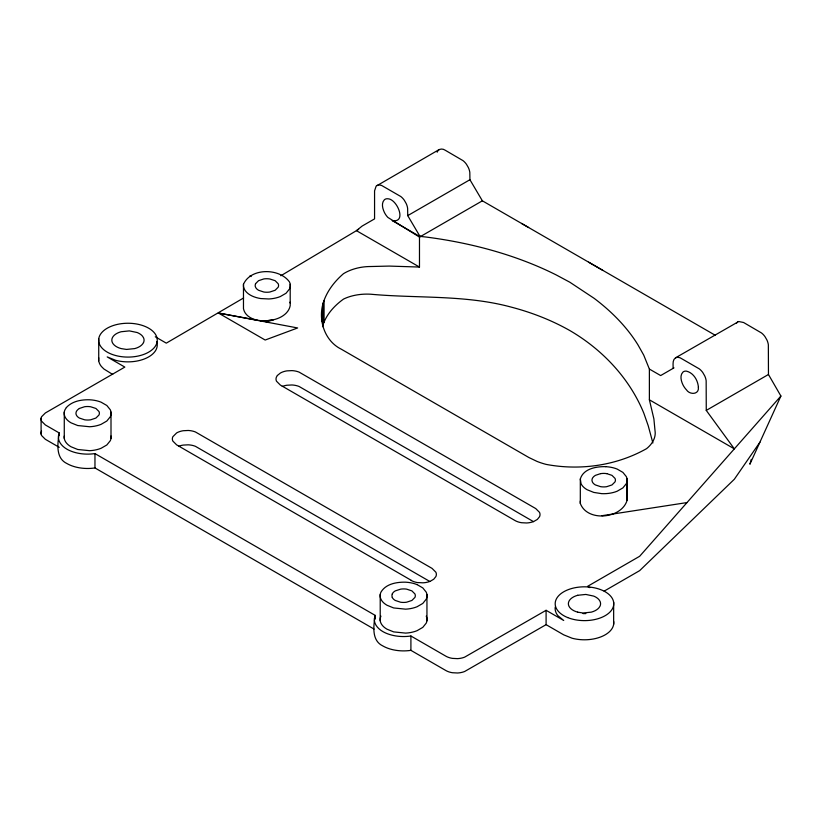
<?xml version="1.0" encoding="UTF-8"?>
<svg xmlns="http://www.w3.org/2000/svg" width="822" height="822" viewBox="0 0 822 822"><rect width="100%" height="100%" fill="white"/><g stroke="black" fill="none" stroke-linecap="round" stroke-linejoin="round"><path stroke-width="1.23" d="M243.476 284.299C242.85 288.995 246.456 292.889 250.258 295.057A23.448 13.532 0 0 0 260.759 298.561L268.876 298.972A23.448 13.532 0 0 0 280.292 296.567L286.046 293.248L289.498 288.984A23.602 13.625 0 0 0 289.498 281.977C279.624 267.982 250.72 267.612 243.476 284.299L243.476 308.682C244.905 316.254 253.145 319.994 260.153 320.601A27.434 17.488 -5.7 0 0 273.541 319.748C280.754 318.114 288.656 313.531 290.197 305.733L290.197 284.299M322.512 326.683L323.262 324.176L323.262 302.794C326.827 291.286 334.472 281.453 343.524 273.654A36.445 23.211 -5.7 0 1 370.784 266.523L389.217 266.081L419.477 267.058L419.477 235.544L420.648 236.448L425.693 236.993A295.797 170.781 0 0 1 556.309 274.98L569.852 282.234L594.101 298.304A295.797 170.781 0 0 1 638.026 344.973L643.718 355.104L649.38 369.068L649.38 399.8L653.891 418.901L655.011 430.646A36.445 23.211 -5.7 0 1 646.585 448.648C616.408 465.684 580.034 470.8 546.116 464.389A68.801 43.823 -5.7 0 1 537.043 461.419L528.936 457.546L341.264 349.175C324.567 340.966 317.878 319.892 323.262 302.794M627.042 500.464L627.042 478.959L627.042 500.464C621.473 518.836 587.237 522.206 580.311 503.424L580.322 478.969C583.384 468.622 596.371 466.423 605.732 466.66M323.015 303.883L322.912 325.533L322.912 304.304M580.322 478.969L581.031 483.655A23.252 13.419 0 0 0 587.103 489.717L593.772 492.419L601.632 493.642A23.437 13.532 0 0 0 617.137 491.237L622.891 487.908L626.343 483.655A23.602 13.625 0 0 0 626.343 476.637L622.891 472.383L617.127 469.054A23.437 13.532 0 0 0 605.742 466.68M580.311 503.424L580.322 501.019M627.042 499.92L626.888 497.3M751.267 459.375L749.89 464.245L780.9 396.04L768.457 374.493L768.354 344.88A11.457 6.617 60 0 0 766.875 339.897L765.035 336.712A11.457 6.617 60 0 0 761.46 332.941L743.581 322.501L738.711 321.515L675.52 357.817C672.088 360.128 673.321 364.958 673.095 368.379M374.082 629.087L94.962 467.944A29.294 16.913 0 0 1 66.901 463.526C55.331 458.039 57.632 443.161 59.246 432.968L45.344 424.943L41.552 421.152A14.57 8.405 0 0 1 41.552 416.764L45.344 412.973L124.831 367.085L107.209 356.912L115.553 360.283A29.284 16.902 0 0 0 146.131 358.207A29.284 16.902 0 0 0 156.653 341.52M555.24 607.026A29.284 16.902 0 0 0 557.881 615.657L563.717 620.476L546.096 610.304L546.096 624.658L464.656 671.492A14.806 8.549 0 0 1 457.515 672.992L452.449 672.735A14.704 8.487 0 0 1 445.884 670.547L410.908 650.356A29.294 16.913 0 0 1 382.847 645.938C371.277 640.451 373.578 625.573 375.192 615.38L94.962 453.59A29.294 16.913 0 0 1 66.901 449.172C62.195 446.469 57.735 441.681 58.403 435.855M323.262 324.176C326.909 313.809 334.708 305.424 343.524 299.085A36.168 20.879 0 0 1 370.784 294.225C417.648 298.499 465.499 294.666 511.366 307.151A283.066 204.884 -17.9 0 1 569.852 330.557C602.362 349.504 629.549 378.233 643.852 413.261L648.209 425.704L652.884 442.976M437.16 152.204C438.075 148.72 442.452 148.268 445.051 150.138L462.93 160.588A11.457 6.617 60 0 1 466.506 164.359L468.345 167.544A11.457 6.617 60 0 1 469.824 172.517L469.927 179.72L482.37 200.815L715.15 335.212M255.519 283.724L258.55 280.692L263.811 278.935A11.683 6.74 0 0 1 269.873 278.997L275.134 280.692L278.165 283.724A11.683 6.74 0 0 1 278.165 287.227L275.134 290.269L269.873 292.016A11.683 6.74 0 0 1 263.811 292.016L258.55 290.269A11.683 6.74 0 0 1 255.56 283.754M759.908 442.226L734.334 479.257L639.65 570.643L604.18 591.121M736.193 323.457L737.714 321.916M780.9 396.04L639.65 556.288L587.555 586.363L589.764 587.638M439.174 149.553L376.147 186.132L374.565 190.838L374.565 218.888L362.122 226.071L356.44 230.663L419.477 267.058M273.541 319.748L265.116 320.97L260.153 320.601M155.276 336.784L166.291 343.144L243.589 297.975M280.836 275.76L358.628 229.359M482.37 200.815L420.176 236.715L407.733 215.621L469.927 179.72M673.989 367.866L660.662 375.562L649.38 369.068M649.38 399.8L734.334 448.863L706.262 410.404L768.457 374.493M546.096 610.304L464.656 657.138A14.806 8.549 0 0 1 457.515 658.638L452.449 658.381A14.704 8.487 0 0 1 445.884 656.192L410.908 636.002A29.294 16.913 0 0 1 382.847 631.584C378.141 628.881 373.681 624.093 374.359 618.267M79.344 408.472L84.604 406.726A11.683 6.74 0 0 1 90.677 406.777L95.927 408.472L98.969 411.514A11.683 6.74 0 0 1 98.969 415.018L95.927 418.049L90.677 419.806A11.683 6.74 0 0 1 84.604 419.806L79.344 418.049A11.683 6.74 0 0 1 79.395 408.513M376.979 185.464L379.086 184.919L381.552 185.423L400.735 196.489A11.457 6.617 60 0 1 404.311 200.26L406.15 203.455A11.457 6.617 60 0 1 407.63 208.428L407.733 215.621M675.52 357.817L677.626 357.272L680.082 357.776L699.265 368.852A11.457 6.617 60 0 1 702.841 372.623L704.68 375.808A11.457 6.617 60 0 1 706.16 380.792L706.262 410.404M266.04 321.998L272.699 320.066M600.656 473.606L595.395 475.363A11.683 6.74 0 0 0 592.364 481.898A11.621 6.71 0 0 0 595.395 484.939L600.656 486.686A11.683 6.74 0 0 0 606.718 486.686L611.979 484.939L615.01 481.898A11.683 6.74 0 0 0 615.01 478.394L611.979 475.363L606.718 473.606M577.63 595.282L585.85 594.44L593.689 596.094A16.101 9.299 0 0 1 599.063 599.803L600.019 601.303A16.152 9.319 0 0 1 600.019 606.133L599.063 607.653A16.101 9.299 0 0 1 591.265 612.154L583.034 612.996L577.63 612.154M686.997 502.571L601.951 515.702M583.034 613.592L585.85 613.592M417.905 582.572L422.97 582.819A14.806 8.549 0 0 0 430.112 581.329L433.718 579.243L435.865 576.582A14.755 8.518 0 0 0 435.865 572.204L432.074 568.403L195.43 431.971A14.806 8.549 0 0 0 188.289 430.471L183.224 430.728A14.704 8.487 0 0 0 176.658 432.917L172.856 436.708A14.57 8.405 0 0 0 172.856 441.095L176.658 444.887L411.339 580.373M218.385 313.018L297.636 327.957L265.167 340.031L218.385 313.018L256.926 320.138M417.031 584.576L422.796 587.905L426.238 592.169A23.602 13.625 0 0 1 426.238 599.176L422.796 603.44L417.042 606.759A23.448 13.532 0 0 1 405.626 609.164L393.666 607.951L386.998 605.249A23.252 13.419 0 0 1 380.925 599.176A23.365 13.491 0 0 1 380.935 592.169C385.806 583.805 396.718 581.976 405.626 582.182A23.448 13.532 0 0 1 417.021 584.596M528.618 227.509L521.549 223.43M250.104 276.007L251.059 276.562L250.258 275.904M533.519 521.641L299.095 386.474A14.806 8.549 0 0 0 291.954 384.973L286.888 385.23A14.704 8.487 0 0 0 282.275 386.474M112.717 374.452L103.921 369.016L101.373 366.458A29.284 16.902 0 0 1 98.732 357.827M429.855 581.483L195.43 446.325A14.806 8.549 0 0 0 188.289 444.825L183.224 445.082A14.704 8.487 0 0 0 178.621 446.325M59.246 447.322L45.344 439.297L41.552 435.506A14.57 8.405 0 0 1 41.552 431.118M588.644 262.177L602.608 270.233M546.096 624.658L563.717 634.841L572.061 638.211A29.284 16.902 0 0 0 601.272 636.721A29.284 16.902 0 0 0 613.654 621.391M419.477 237.085L387.902 217.45A12.186 7.038 60 0 1 384.377 212.395C382.579 208.593 381.1 203.188 384.377 199.767A12.186 7.038 60 0 1 387.902 198.78C397.211 199.058 407.229 223.265 392.248 220.604L420.176 236.715M290.197 303.113L289.94 302.167M613.654 602.238L613.654 624.34M426.947 594.491L426.947 620.795M410.908 636.002L410.908 650.356M380.216 594.491L380.216 620.795M375.192 615.38L375.192 618.966M324.074 300.605L324.074 322.265M321.587 319.049L321.587 321.525M111.001 412.079L111.001 438.383M98.732 338.685L98.732 360.776M94.962 453.59L94.962 467.944M64.27 412.089L64.27 438.383M59.246 432.968L59.246 435.362M41.1 418.223L41.1 434.047M392.258 597.43A11.621 6.71 0 0 0 395.29 600.461L400.55 602.218A11.683 6.74 0 0 0 406.674 602.187L411.884 600.461L414.915 597.43A11.683 6.74 0 0 0 414.915 593.926L411.884 590.884L406.623 589.138A11.683 6.74 0 0 0 400.602 589.158L395.29 590.884A11.621 6.71 0 0 0 392.258 593.977M392.351 597.43A11.683 6.74 0 0 1 392.351 593.926M426.238 616.11A23.602 13.625 0 0 1 426.238 623.117L422.796 627.381L417.042 630.7A23.448 13.532 0 0 1 405.626 633.104L393.666 631.892L386.998 629.19A23.252 13.419 0 0 1 380.925 623.117A23.365 13.491 0 0 1 380.935 616.11M577.671 612.154A16.101 9.299 0 0 1 568.372 603.728A16.101 9.299 0 0 1 577.671 595.303M111.001 436.02A23.602 13.625 0 0 1 110.292 440.705L106.839 444.969L101.085 448.288A23.448 13.532 0 0 1 89.68 450.692L77.72 449.48L71.052 446.778A23.252 13.419 0 0 1 64.979 440.705A23.365 13.491 0 0 1 64.27 436.02M417.751 582.623A14.755 8.518 0 0 1 411.164 580.414M600.697 473.636A11.683 6.74 0 0 1 606.77 473.636M698.392 387.368C699.183 394.837 689.627 394.95 686.432 389.803A12.186 7.038 60 0 1 682.907 384.747C681.109 380.956 679.63 375.551 682.907 372.119A12.186 7.038 60 0 1 686.432 371.143C693.532 372.798 698.001 380.432 698.392 387.368M66.376 407.537L64.979 409.757A23.448 13.532 0 0 0 64.979 416.785A23.252 13.419 0 0 0 71.052 422.837L77.72 425.539L89.68 426.752A23.448 13.532 0 0 0 101.085 424.347L106.839 421.028L110.292 416.764A23.602 13.625 0 0 0 110.292 409.757L106.839 405.493L101.085 402.174A23.448 13.532 0 0 0 89.69 399.79C81.429 399.523 72.182 401.146 66.376 407.537M277.394 375.479L276.521 376.866A14.57 8.405 0 0 0 276.521 381.244L280.312 385.035L514.993 520.532A14.704 8.487 0 0 0 521.569 522.72L526.635 522.977A14.806 8.549 0 0 0 533.776 521.477L537.372 519.401L539.52 516.73A14.755 8.518 0 0 0 539.52 512.363L535.728 508.561L299.095 372.119A14.806 8.549 0 0 0 291.954 370.619L286.888 370.876A14.704 8.487 0 0 0 280.323 373.075L277.394 375.479M143.511 342.569L142.555 344.089A16.101 9.299 0 0 1 134.757 348.59L126.526 349.432L121.122 348.59A16.091 9.289 0 0 1 111.823 340.164A16.091 9.289 0 0 1 121.122 331.749L129.342 330.886L137.182 332.53A16.101 9.299 0 0 1 142.555 336.239L143.511 337.739A16.152 9.319 0 0 1 143.511 342.569M98.64 340.174A29.273 16.902 0 0 0 115.553 355.494A29.284 16.902 0 0 0 157.259 340.154A29.284 16.902 0 0 0 115.583 324.834A29.273 16.902 0 0 0 98.64 340.174M567.683 617.569A29.284 16.902 0 0 0 613.654 605.187A29.284 16.902 0 0 0 572.112 588.398A29.284 16.902 0 0 0 567.683 617.569"/></g></svg>
